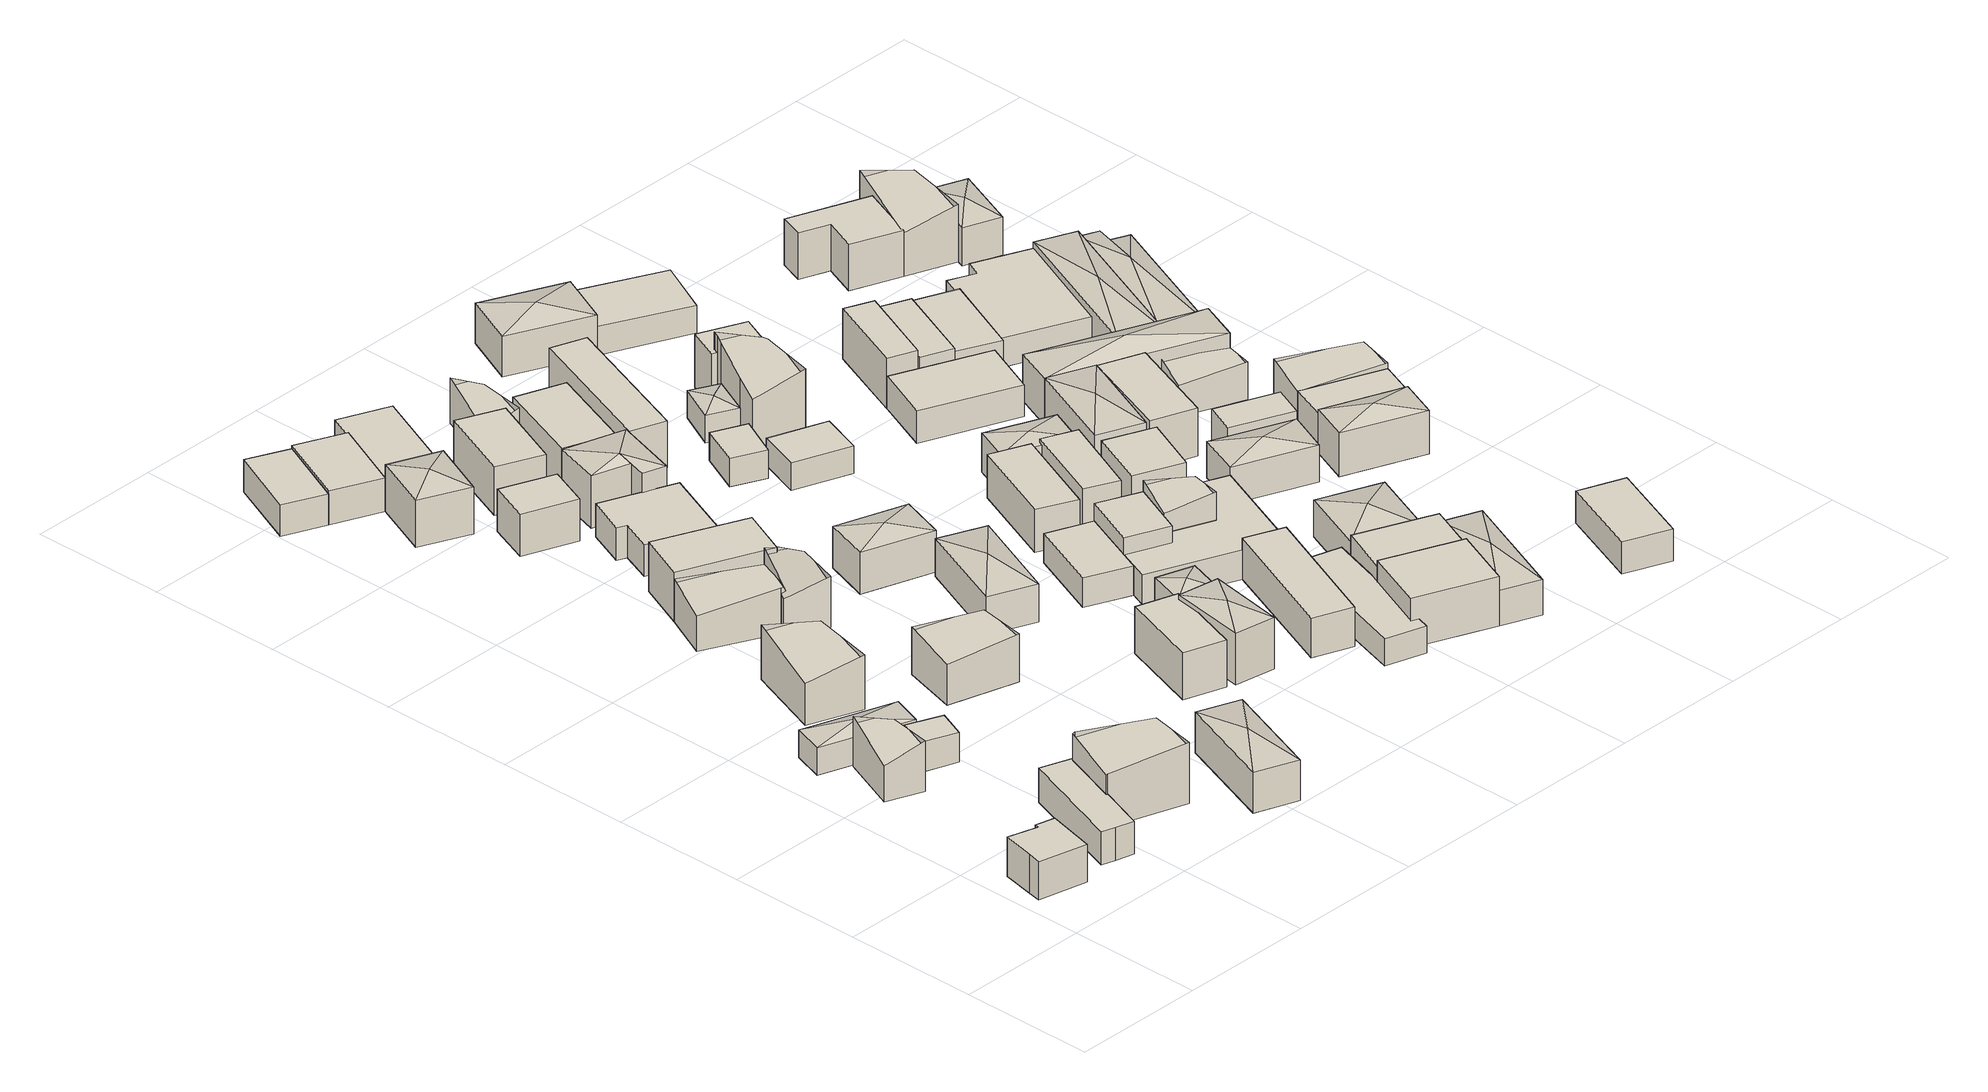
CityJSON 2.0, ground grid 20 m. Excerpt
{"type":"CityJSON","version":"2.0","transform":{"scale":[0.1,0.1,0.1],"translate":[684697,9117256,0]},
"CityObjects":{
"building1":{"type":"Building","attributes":{"Building Type":"Residential","Roof Shape":"shed","Roof Material":"Clay Tile Shingle","Roof Material Code":"3","Roof Direction":"northwest","Building Height":5.64,"Roof Slope":19.6,"Footprint Area":52.1,"Solar PV Capacity Low":6.52,"Solar PV Capacity High":8.57,"Solar Annual Energy Low":9406,"Solar Annual Energy High":12396,"Suitable PV Area":38.94},"geometry":[{"type":"MultiSurface","lod":"2.2","boundaries":[[[0,1,2,3,4,5,6]],[[6,5,7,8]],[[5,4,9,7]],[[4,3,10,9]],[[3,2,11,10]],[[2,1,12,11]],[[1,0,13,12]],[[0,6,8,13]],[[8,7,9,10,11,12,13]]]}]},
"building2":{"type":"Building","attributes":{"Building Type":"Residential","Roof Shape":"gable","Roof Material":"Clay Tile Shingle","Roof Material Code":"3","Roof Direction":"northwest","Building Height":5.35,"Roof Slope":34.1,"Footprint Area":53.32,"Solar PV Capacity Low":6.68,"Solar PV Capacity High":8.77,"Solar Annual Energy Low":9627,"Solar Annual Energy High":12687,"Suitable PV Area":39.86},"geometry":[{"type":"MultiSurface","lod":"2.2","boundaries":[[[14,15,16,17]],[[17,16,18,19]],[[16,15,20,18]],[[15,14,21,20]],[[14,17,19,21]],[[19,18,20,21]]]}]},
"building3":{"type":"Building","attributes":{"Building Type":"Residential","Roof Shape":"shed","Roof Material":"Concrete Aluminum Tile","Roof Material Code":"2","Roof Direction":"northwest","Building Height":4.91,"Roof Slope":17.4,"Footprint Area":78.83,"Solar PV Capacity Low":9.87,"Solar PV Capacity High":12.96,"Solar Annual Energy Low":14232,"Solar Annual Energy High":18757,"Suitable PV Area":58.93},"geometry":[{"type":"MultiSurface","lod":"2.2","boundaries":[[[22,23,24,25,26,27,28,29,30]],[[30,29,31,32]],[[29,28,33,31]],[[28,27,34,33]],[[27,26,35,34]],[[26,25,36,35]],[[25,24,37,36]],[[24,23,38,37]],[[23,22,39,38]],[[22,30,32,39]],[[32,31,33,34,35,36,37,38,39]]]}]},
"building4":{"type":"Building","attributes":{"Building Type":"Residential","Roof Shape":"hip","Roof Material":"Concrete Glazed Tile","Roof Material Code":"1","Roof Direction":"northwest","Building Height":4.12,"Roof Slope":26.5,"Footprint Area":69.15,"Solar PV Capacity Low":8.66,"Solar PV Capacity High":11.37,"Solar Annual Energy Low":12484,"Solar Annual Energy High":16453,"Suitable PV Area":51.69},"geometry":[{"type":"MultiSurface","lod":"2.2","boundaries":[[[40,41,42,43]],[[43,42,44,45]],[[42,41,46,44]],[[41,40,47,46]],[[40,43,45,47]],[[45,44,48]],[[44,46,48]],[[46,47,48]],[[47,45,48]]]}]},
"building5":{"type":"Building","attributes":{"Building Type":"Residential","Roof Shape":"shed","Roof Material":"Concrete Glazed Tile","Roof Material Code":"1","Roof Direction":"northwest","Building Height":4.4,"Roof Slope":16.3,"Footprint Area":25.16,"Solar PV Capacity Low":3.15,"Solar PV Capacity High":4.14,"Solar Annual Energy Low":4542,"Solar Annual Energy High":5985,"Suitable PV Area":18.8},"geometry":[{"type":"MultiSurface","lod":"2.2","boundaries":[[[49,50,51,52]],[[52,51,53,54]],[[51,50,55,53]],[[50,49,56,55]],[[49,52,54,56]],[[54,53,55,56]]]}]},
"building6":{"type":"Building","attributes":{"Building Type":"Residential","Roof Shape":"gable","Roof Material":"Concrete Aluminum Tile","Roof Material Code":"2","Roof Direction":"northwest","Building Height":7.89,"Roof Slope":30.4,"Footprint Area":105.88,"Solar PV Capacity Low":13.26,"Solar PV Capacity High":17.41,"Solar Annual Energy Low":19116,"Solar Annual Energy High":25193,"Suitable PV Area":79.14},"geometry":[{"type":"MultiSurface","lod":"2.2","boundaries":[[[27,26,25,24,57,58]],[[58,57,59,60]],[[57,24,61,59]],[[24,25,62,61]],[[25,26,63,62]],[[26,27,64,63]],[[27,58,60,64]],[[60,59,61,62,63,64]]]}]},
"building7":{"type":"Building","attributes":{"Building Type":"Residential","Roof Shape":"gable","Roof Material":"Concrete Aluminum Tile","Roof Material Code":"2","Roof Direction":"northwest","Building Height":6.33,"Roof Slope":25.2,"Footprint Area":103.1,"Solar PV Capacity Low":12.91,"Solar PV Capacity High":16.95,"Solar Annual Energy Low":18613,"Solar Annual Energy High":24531,"Suitable PV Area":77.06},"geometry":[{"type":"MultiSurface","lod":"2.2","boundaries":[[[65,66,67,68]],[[68,67,69,70]],[[67,66,71,69]],[[66,65,72,71]],[[65,68,70,72]],[[70,69,71,72]]]}]},
"building8":{"type":"Building","attributes":{"Building Type":"Residential","Roof Shape":"hip","Roof Material":"Concrete Aluminum Tile","Roof Material Code":"2","Roof Direction":"northwest","Building Height":6.06,"Roof Slope":29,"Footprint Area":105.8,"Solar PV Capacity Low":13.25,"Solar PV Capacity High":17.4,"Solar Annual Energy Low":19102,"Solar Annual Energy High":25175,"Suitable PV Area":79.09},"geometry":[{"type":"MultiSurface","lod":"2.2","boundaries":[[[73,74,75,76]],[[76,75,77,78]],[[75,74,79,77]],[[74,73,80,79]],[[73,76,78,80]],[[78,77,81]],[[77,79,81]],[[79,80,81]],[[80,78,81]]]}]},
"building9":{"type":"Building","attributes":{"Building Type":"Residential","Roof Shape":"gable","Roof Material":"Concrete Glazed Tile","Roof Material Code":"1","Roof Direction":"northwest","Building Height":5.3,"Roof Slope":25.6,"Footprint Area":96.12,"Solar PV Capacity Low":12.03,"Solar PV Capacity High":15.81,"Solar Annual Energy Low":17353,"Solar Annual Energy High":22870,"Suitable PV Area":71.85},"geometry":[{"type":"MultiSurface","lod":"2.2","boundaries":[[[82,83,84,85,86]],[[86,85,87,88]],[[85,84,89,87]],[[84,83,90,89]],[[83,82,91,90]],[[82,86,88,91]],[[88,87,89,90,91]]]}]},
"building10":{"type":"Building","attributes":{"Building Type":"Residential","Roof Shape":"shed","Roof Material":"Concrete Aluminum Tile","Roof Material Code":"2","Roof Direction":"northwest","Building Height":4.62,"Roof Slope":12.9,"Footprint Area":76.13,"Solar PV Capacity Low":9.53,"Solar PV Capacity High":12.52,"Solar Annual Energy Low":13745,"Solar Annual Energy High":18115,"Suitable PV Area":56.91},"geometry":[{"type":"MultiSurface","lod":"2.2","boundaries":[[[92,93,94,95]],[[95,94,96,97]],[[94,93,98,96]],[[93,92,99,98]],[[92,95,97,99]],[[97,96,98,99]]]}]},
"building11":{"type":"Building","attributes":{"Building Type":"Residential","Roof Shape":"gable","Roof Material":"Concrete Aluminum Tile","Roof Material Code":"2","Roof Direction":"northwest","Building Height":6.08,"Roof Slope":30.2,"Footprint Area":91.72,"Solar PV Capacity Low":11.48,"Solar PV Capacity High":15.08,"Solar Annual Energy Low":16560,"Solar Annual Energy High":21824,"Suitable PV Area":68.56},"geometry":[{"type":"MultiSurface","lod":"2.2","boundaries":[[[100,101,102,103]],[[103,102,104,105]],[[102,101,106,104]],[[101,100,107,106]],[[100,103,105,107]],[[105,104,106,107]]]}]},
"building12":{"type":"Building","attributes":{"Building Type":"Residential","Roof Shape":"hip","Roof Material":"Concrete Glazed Tile","Roof Material Code":"1","Roof Direction":"northwest","Building Height":7.03,"Roof Slope":24.8,"Footprint Area":75.33,"Solar PV Capacity Low":9.43,"Solar PV Capacity High":12.39,"Solar Annual Energy Low":13600,"Solar Annual Energy High":17923,"Suitable PV Area":56.31},"geometry":[{"type":"MultiSurface","lod":"2.2","boundaries":[[[108,109,110,111]],[[111,110,112,113]],[[110,109,114,112]],[[109,108,115,114]],[[108,111,113,115]],[[113,112,116]],[[112,114,116]],[[114,115,116]],[[115,113,116]]]}]},
"building13":{"type":"Building","attributes":{"Building Type":"Residential","Roof Shape":"shed","Roof Material":"Asbestos Sheet","Roof Material Code":"4","Roof Direction":"northwest","Building Height":4.99,"Roof Slope":13,"Footprint Area":89.44,"Solar PV Capacity Low":11.2,"Solar PV Capacity High":14.71,"Solar Annual Energy Low":16147,"Solar Annual Energy High":21280,"Suitable PV Area":66.85},"geometry":[{"type":"MultiSurface","lod":"2.2","boundaries":[[[95,94,108,117]],[[117,108,118,119]],[[108,94,120,118]],[[94,95,121,120]],[[95,117,119,121]],[[119,118,120,121]]]}]},
"building14":{"type":"Building","attributes":{"Building Type":"Residential","Roof Shape":"flat","Roof Material":"Clay Tile Shingle","Roof Material Code":"3","Roof Direction":"northwest","Building Height":7.39,"Roof Slope":12.8,"Footprint Area":112.04,"Solar PV Capacity Low":14.03,"Solar PV Capacity High":18.42,"Solar Annual Energy Low":20227,"Solar Annual Energy High":26658,"Suitable PV Area":83.75},"geometry":[{"type":"MultiSurface","lod":"2.2","boundaries":[[[122,83,82,123,124,125]],[[125,124,126,127]],[[124,123,128,126]],[[123,82,129,128]],[[82,83,130,129]],[[83,122,131,130]],[[122,125,127,131]],[[127,126,128,129,130,131]]]}]},
"building15":{"type":"Building","attributes":{"Building Type":"Residential","Roof Shape":"gable","Roof Material":"Concrete Glazed Tile","Roof Material Code":"1","Roof Direction":"northwest","Building Height":5.68,"Roof Slope":27.1,"Footprint Area":53.01,"Solar PV Capacity Low":6.64,"Solar PV Capacity High":8.72,"Solar Annual Energy Low":9570,"Solar Annual Energy High":12613,"Suitable PV Area":39.62},"geometry":[{"type":"MultiSurface","lod":"2.2","boundaries":[[[124,123,82,86,85,132,133,134]],[[134,133,135,136]],[[133,132,137,135]],[[132,85,138,137]],[[85,86,139,138]],[[86,82,140,139]],[[82,123,128,140]],[[123,124,141,128]],[[124,134,136,141]],[[136,135,137,138,139,140,128,141]]]}]},
"building16":{"type":"Building","attributes":{"Building Type":"Residential","Roof Shape":"flat","Roof Material":"Concrete Glazed Tile","Roof Material Code":"1","Roof Direction":"northwest","Building Height":6.33,"Roof Slope":8.1,"Footprint Area":55.43,"Solar PV Capacity Low":6.94,"Solar PV Capacity High":9.12,"Solar Annual Energy Low":10008,"Solar Annual Energy High":13190,"Suitable PV Area":41.44},"geometry":[{"type":"MultiSurface","lod":"2.2","boundaries":[[[142,143,144,145]],[[145,144,146,147]],[[144,143,148,146]],[[143,142,149,148]],[[142,145,147,149]],[[147,146,148,149]]]}]},
"building17":{"type":"Building","attributes":{"Building Type":"Residential","Roof Shape":"flat","Roof Material":"Concrete Glazed Tile","Roof Material Code":"1","Roof Direction":"northwest","Building Height":4.74,"Roof Slope":14.7,"Footprint Area":125.4,"Solar PV Capacity Low":15.7,"Solar PV Capacity High":20.62,"Solar Annual Energy Low":22640,"Solar Annual Energy High":29838,"Suitable PV Area":93.74},"geometry":[{"type":"MultiSurface","lod":"2.2","boundaries":[[[150,108,111,151]],[[151,111,152,153]],[[111,108,154,152]],[[108,150,155,154]],[[150,151,153,155]],[[153,152,154,155]]]}]},
"building18":{"type":"Building","attributes":{"Building Type":"Residential","Roof Shape":"shed","Roof Material":"Concrete Aluminum Tile","Roof Material Code":"2","Roof Direction":"northwest","Building Height":4.64,"Roof Slope":13,"Footprint Area":123.45,"Solar PV Capacity Low":15.46,"Solar PV Capacity High":20.3,"Solar Annual Energy Low":22288,"Solar Annual Energy High":29374,"Suitable PV Area":92.28},"geometry":[{"type":"MultiSurface","lod":"2.2","boundaries":[[[156,157,158,159,160,161]],[[161,160,162,163]],[[160,159,164,162]],[[159,158,165,164]],[[158,157,166,165]],[[157,156,167,166]],[[156,161,163,167]],[[163,162,164,165,166,167]]]}]},
"building19":{"type":"Building","attributes":{"Building Type":"Residential","Roof Shape":"flat","Roof Material":"Concrete Glazed Tile","Roof Material Code":"1","Roof Direction":"northwest","Building Height":6.98,"Roof Slope":12,"Footprint Area":79,"Solar PV Capacity Low":9.89,"Solar PV Capacity High":12.99,"Solar Annual Energy Low":14262,"Solar Annual Energy High":18797,"Suitable PV Area":59.05},"geometry":[{"type":"MultiSurface","lod":"2.2","boundaries":[[[168,169,170,171]],[[171,170,172,173]],[[170,169,174,172]],[[169,168,175,174]],[[168,171,173,175]],[[173,172,174,175]]]}]},
"building20":{"type":"Building","attributes":{"Building Type":"Residential","Roof Shape":"shed","Roof Material":"Concrete Glazed Tile","Roof Material Code":"1","Roof Direction":"northwest","Building Height":7.12,"Roof Slope":11.8,"Footprint Area":85.96,"Solar PV Capacity Low":10.76,"Solar PV Capacity High":14.14,"Solar Annual Energy Low":15520,"Solar Annual Energy High":20454,"Suitable PV Area":64.26},"geometry":[{"type":"MultiSurface","lod":"2.2","boundaries":[[[176,177,178,179]],[[179,178,180,181]],[[178,177,182,180]],[[177,176,183,182]],[[176,179,181,183]],[[181,180,182,183]]]}]},
"building21":{"type":"Building","attributes":{"Building Type":"Residential","Roof Shape":"hip","Roof Material":"Concrete Aluminum Tile","Roof Material Code":"2","Roof Direction":"northwest","Building Height":7.76,"Roof Slope":22.1,"Footprint Area":78.01,"Solar PV Capacity Low":9.77,"Solar PV Capacity High":12.83,"Solar Annual Energy Low":14085,"Solar Annual Energy High":18563,"Suitable PV Area":58.32},"geometry":[{"type":"MultiSurface","lod":"2.2","boundaries":[[[184,185,186,187,188,189]],[[189,188,190,191]],[[188,187,192,190]],[[187,186,193,192]],[[186,185,194,193]],[[185,184,195,194]],[[184,189,191,195]],[[191,190,196]],[[190,192,196]],[[192,193,196]],[[193,194,196]],[[194,195,196]],[[195,191,196]]]}]},
"building22":{"type":"Building","attributes":{"Building Type":"Residential","Roof Shape":"hip","Roof Material":"Concrete Glazed Tile","Roof Material Code":"1","Roof Direction":"northwest","Building Height":5.74,"Roof Slope":26.8,"Footprint Area":111.76,"Solar PV Capacity Low":13.99,"Solar PV Capacity High":18.38,"Solar Annual Energy Low":20177,"Solar Annual Energy High":26591,"Suitable PV Area":83.54},"geometry":[{"type":"MultiSurface","lod":"2.2","boundaries":[[[197,198,199,200]],[[200,199,201,202]],[[199,198,203,201]],[[198,197,204,203]],[[197,200,202,204]],[[202,201,205]],[[201,203,205]],[[203,204,205]],[[204,202,205]]]}]},
"building23":{"type":"Building","attributes":{"Building Type":"Residential","Roof Shape":"hip","Roof Material":"Concrete Glazed Tile","Roof Material Code":"1","Roof Direction":"northwest","Building Height":6.18,"Roof Slope":28.2,"Footprint Area":78.37,"Solar PV Capacity Low":9.81,"Solar PV Capacity High":12.89,"Solar Annual Energy Low":14150,"Solar Annual Energy High":18648,"Suitable PV Area":58.58},"geometry":[{"type":"MultiSurface","lod":"2.2","boundaries":[[[206,207,208,209]],[[209,208,210,211]],[[208,207,212,210]],[[207,206,213,212]],[[206,209,211,213]],[[211,210,214]],[[210,212,214]],[[212,213,214]],[[213,211,214]]]}]},
"building24":{"type":"Building","attributes":{"Building Type":"Residential","Roof Shape":"hip","Roof Material":"Concrete Glazed Tile","Roof Material Code":"1","Roof Direction":"northwest","Building Height":7.72,"Roof Slope":26.5,"Footprint Area":71.79,"Solar PV Capacity Low":8.99,"Solar PV Capacity High":11.81,"Solar Annual Energy Low":12961,"Solar Annual Energy High":17081,"Suitable PV Area":53.66},"geometry":[{"type":"MultiSurface","lod":"2.2","boundaries":[[[215,216,217,218]],[[218,217,219,220]],[[217,216,221,219]],[[216,215,222,221]],[[215,218,220,222]],[[220,219,223]],[[219,221,223]],[[221,222,223]],[[222,220,223]]]}]},
"building25":{"type":"Building","attributes":{"Building Type":"Residential","Roof Shape":"flat","Roof Material":"Concrete Aluminum Tile","Roof Material Code":"2","Roof Direction":"northwest","Building Height":7.19,"Roof Slope":12.6,"Footprint Area":104.47,"Solar PV Capacity Low":13.08,"Solar PV Capacity High":17.18,"Solar Annual Energy Low":18861,"Solar Annual Energy High":24858,"Suitable PV Area":78.09},"geometry":[{"type":"MultiSurface","lod":"2.2","boundaries":[[[224,225,226,227]],[[227,226,228,229]],[[226,225,230,228]],[[225,224,231,230]],[[224,227,229,231]],[[229,228,230,231]]]}]},
"building26":{"type":"Building","attributes":{"Building Type":"Residential","Roof Shape":"hip","Roof Material":"Concrete Glazed Tile","Roof Material Code":"1","Roof Direction":"northwest","Building Height":6.07,"Roof Slope":29.9,"Footprint Area":34.48,"Solar PV Capacity Low":4.32,"Solar PV Capacity High":5.67,"Solar Annual Energy Low":6225,"Solar Annual Energy High":8204,"Suitable PV Area":25.77},"geometry":[{"type":"MultiSurface","lod":"2.2","boundaries":[[[232,168,233,234]],[[234,233,235,236]],[[233,168,237,235]],[[168,232,238,237]],[[232,234,236,238]],[[236,235,239]],[[235,237,239]],[[237,238,239]],[[238,236,239]]]}]},
"building27":{"type":"Building","attributes":{"Building Type":"Residential","Roof Shape":"gable","Roof Material":"Concrete Glazed Tile","Roof Material Code":"1","Roof Direction":"northwest","Building Height":4.53,"Roof Slope":34.6,"Footprint Area":48.16,"Solar PV Capacity Low":6.03,"Solar PV Capacity High":7.92,"Solar Annual Energy Low":8694,"Solar Annual Energy High":11458,"Suitable PV Area":36},"geometry":[{"type":"MultiSurface","lod":"2.2","boundaries":[[[240,241,242,243]],[[243,242,244,245]],[[242,241,246,244]],[[241,240,247,246]],[[240,243,245,247]],[[245,244,246,247]]]}]},
"building28":{"type":"Building","attributes":{"Building Type":"Residential","Roof Shape":"flat","Roof Material":"Concrete Glazed Tile","Roof Material Code":"1","Roof Direction":"northwest","Building Height":4.45,"Roof Slope":5.1,"Footprint Area":82.65,"Solar PV Capacity Low":10.35,"Solar PV Capacity High":13.59,"Solar Annual Energy Low":14922,"Solar Annual Energy High":19666,"Suitable PV Area":61.78},"geometry":[{"type":"MultiSurface","lod":"2.2","boundaries":[[[248,249,250,251]],[[251,250,252,253]],[[250,249,254,252]],[[249,248,255,254]],[[248,251,253,255]],[[253,252,254,255]]]}]},
"building29":{"type":"Building","attributes":{"Building Type":"Residential","Roof Shape":"flat","Roof Material":"Concrete Glazed Tile","Roof Material Code":"1","Roof Direction":"northwest","Building Height":4.24,"Roof Slope":7.1,"Footprint Area":35.99,"Solar PV Capacity Low":4.51,"Solar PV Capacity High":5.92,"Solar Annual Energy Low":6497,"Solar Annual Energy High":8563,"Suitable PV Area":26.9},"geometry":[{"type":"MultiSurface","lod":"2.2","boundaries":[[[256,257,258,259]],[[259,258,260,261]],[[258,257,262,260]],[[257,256,263,262]],[[256,259,261,263]],[[261,260,262,263]]]}]},
"building30":{"type":"Building","attributes":{"Building Type":"Residential","Roof Shape":"shed","Roof Material":"Concrete Glazed Tile","Roof Material Code":"1","Roof Direction":"northwest","Building Height":5.9,"Roof Slope":13.1,"Footprint Area":123.93,"Solar PV Capacity Low":15.52,"Solar PV Capacity High":20.38,"Solar Annual Energy Low":22375,"Solar Annual Energy High":29489,"Suitable PV Area":92.64},"geometry":[{"type":"MultiSurface","lod":"2.2","boundaries":[[[264,265,266,267]],[[267,266,268,269]],[[266,265,270,268]],[[265,264,271,270]],[[264,267,269,271]],[[269,268,270,271]]]}]},
"building31":{"type":"Building","attributes":{"Building Type":"Residential","Roof Shape":"flat","Roof Material":"Concrete Glazed Tile","Roof Material Code":"1","Roof Direction":"northwest","Building Height":6.99,"Roof Slope":9.8,"Footprint Area":121.79,"Solar PV Capacity Low":15.25,"Solar PV Capacity High":20.03,"Solar Annual Energy Low":21988,"Solar Annual Energy High":28978,"Suitable PV Area":91.03},"geometry":[{"type":"MultiSurface","lod":"2.2","boundaries":[[[272,273,274,275]],[[275,274,276,277]],[[274,273,278,276]],[[273,272,279,278]],[[272,275,277,279]],[[277,276,278,279]]]}]},
"building32":{"type":"Building","attributes":{"Building Type":"Residential","Roof Shape":"shed","Roof Material":"Clay Tile Shingle","Roof Material Code":"3","Roof Direction":"northwest","Building Height":6.81,"Roof Slope":11,"Footprint Area":59.36,"Solar PV Capacity Low":7.43,"Solar PV Capacity High":9.76,"Solar Annual Energy Low":10717,"Solar Annual Energy High":14124,"Suitable PV Area":44.37},"geometry":[{"type":"MultiSurface","lod":"2.2","boundaries":[[[251,280,281,282]],[[282,281,283,284]],[[281,280,285,283]],[[280,251,286,285]],[[251,282,284,286]],[[284,283,285,286]]]}]},
"building33":{"type":"Building","attributes":{"Building Type":"Residential","Roof Shape":"shed","Roof Material":"Concrete Aluminum Tile","Roof Material Code":"2","Roof Direction":"northwest","Building Height":4,"Roof Slope":13.5,"Footprint Area":129.55,"Solar PV Capacity Low":16.22,"Solar PV Capacity High":21.3,"Solar Annual Energy Low":23389,"Solar Annual Energy High":30824,"Suitable PV Area":96.84},"geometry":[{"type":"MultiSurface","lod":"2.2","boundaries":[[[287,288,289,290]],[[290,289,291,292]],[[289,288,293,291]],[[288,287,294,293]],[[287,290,292,294]],[[292,291,293,294]]]}]},
"building34":{"type":"Building","attributes":{"Building Type":"Residential","Roof Shape":"flat","Roof Material":"Concrete Aluminum Tile","Roof Material Code":"2","Roof Direction":"northwest","Building Height":4.06,"Roof Slope":14.8,"Footprint Area":59.19,"Solar PV Capacity Low":7.41,"Solar PV Capacity High":9.73,"Solar Annual Energy Low":10687,"Solar Annual Energy High":14084,"Suitable PV Area":44.25},"geometry":[{"type":"MultiSurface","lod":"2.2","boundaries":[[[295,296,297,298]],[[298,297,299,300]],[[297,296,301,299]],[[296,295,302,301]],[[295,298,300,302]],[[300,299,301,302]]]}]},
"building35":{"type":"Building","attributes":{"Building Type":"Residential","Roof Shape":"shed","Roof Material":"Concrete Aluminum Tile","Roof Material Code":"2","Roof Direction":"northwest","Building Height":6.34,"Roof Slope":10.8,"Footprint Area":88.48,"Solar PV Capacity Low":11.08,"Solar PV Capacity High":14.55,"Solar Annual Energy Low":15975,"Solar Annual Energy High":21054,"Suitable PV Area":66.14},"geometry":[{"type":"MultiSurface","lod":"2.2","boundaries":[[[303,304,305,306]],[[306,305,307,308]],[[305,304,309,307]],[[304,303,310,309]],[[303,306,308,310]],[[308,307,309,310]]]}]},
"building36":{"type":"Building","attributes":{"Building Type":"Residential","Roof Shape":"flat","Roof Material":"Concrete Glazed Tile","Roof Material Code":"1","Roof Direction":"northwest","Building Height":4.4,"Roof Slope":11.9,"Footprint Area":195.23,"Solar PV Capacity Low":24.44,"Solar PV Capacity High":32.1,"Solar Annual Energy Low":35247,"Solar Annual Energy High":46452,"Suitable PV Area":145.93},"geometry":[{"type":"MultiSurface","lod":"2.2","boundaries":[[[311,312,281,280,313,267,314,315]],[[315,314,316,317]],[[314,267,318,316]],[[267,313,319,318]],[[313,280,320,319]],[[280,281,321,320]],[[281,312,322,321]],[[312,311,323,322]],[[311,315,317,323]],[[317,316,318,319,320,321,322,323]]]}]},
"building37":{"type":"Building","attributes":{"Building Type":"Residential","Roof Shape":"flat","Roof Material":"Concrete Aluminum Tile","Roof Material Code":"2","Roof Direction":"northwest","Building Height":7.43,"Roof Slope":9.9,"Footprint Area":121.8,"Solar PV Capacity Low":15.25,"Solar PV Capacity High":20.03,"Solar Annual Energy Low":21990,"Solar Annual Energy High":28981,"Suitable PV Area":91.05},"geometry":[{"type":"MultiSurface","lod":"2.2","boundaries":[[[324,325,326,327]],[[327,326,328,329]],[[326,325,330,328]],[[325,324,331,330]],[[324,327,329,331]],[[329,328,330,331]]]}]},
"building38":{"type":"Building","attributes":{"Building Type":"Residential","Roof Shape":"hip","Roof Material":"Concrete Glazed Tile","Roof Material Code":"1","Roof Direction":"northwest","Building Height":4.07,"Roof Slope":26.5,"Footprint Area":29.48,"Solar PV Capacity Low":3.69,"Solar PV Capacity High":4.85,"Solar Annual Energy Low":5323,"Solar Annual Energy High":7015,"Suitable PV Area":22.04},"geometry":[{"type":"MultiSurface","lod":"2.2","boundaries":[[[332,333,334,335]],[[335,334,336,337]],[[334,333,338,336]],[[333,332,339,338]],[[332,335,337,339]],[[337,336,340]],[[336,338,340]],[[338,339,340]],[[339,337,340]]]}]},
"building39":{"type":"Building","attributes":{"Building Type":"Residential","Roof Shape":"gable","Roof Material":"Concrete Glazed Tile","Roof Material Code":"1","Roof Direction":"northwest","Building Height":7.28,"Roof Slope":33.2,"Footprint Area":46.33,"Solar PV Capacity Low":5.8,"Solar PV Capacity High":7.62,"Solar Annual Energy Low":8365,"Solar Annual Energy High":11024,"Suitable PV Area":34.63},"geometry":[{"type":"MultiSurface","lod":"2.2","boundaries":[[[282,312,311,341]],[[341,311,342,343]],[[311,312,344,342]],[[312,282,345,344]],[[282,341,343,345]],[[343,342,344,345]]]}]},
"building40":{"type":"Building","attributes":{"Building Type":"Residential","Roof Shape":"gable","Roof Material":"Clay Tile Shingle","Roof Material Code":"3","Roof Direction":"northwest","Building Height":7.66,"Roof Slope":31.5,"Footprint Area":91.07,"Solar PV Capacity Low":11.4,"Solar PV Capacity High":14.98,"Solar Annual Energy Low":16441,"Solar Annual Energy High":21668,"Suitable PV Area":68.07},"geometry":[{"type":"MultiSurface","lod":"2.2","boundaries":[[[346,333,332,347,348,349,350,351]],[[351,350,352,353]],[[350,349,354,352]],[[349,348,355,354]],[[348,347,356,355]],[[347,332,357,356]],[[332,333,358,357]],[[333,346,359,358]],[[346,351,353,359]],[[353,352,354,355,356,357,358,359]]]}]},
"building41":{"type":"Building","attributes":{"Building Type":"Residential","Roof Shape":"shed","Roof Material":"Clay Tile Shingle","Roof Material Code":"3","Roof Direction":"northwest","Building Height":6.25,"Roof Slope":10.4,"Footprint Area":69.63,"Solar PV Capacity Low":8.72,"Solar PV Capacity High":11.45,"Solar Annual Energy Low":12570,"Solar Annual Energy High":16567,"Suitable PV Area":52.05},"geometry":[{"type":"MultiSurface","lod":"2.2","boundaries":[[[360,361,362,363]],[[363,362,364,365]],[[362,361,366,364]],[[361,360,367,366]],[[360,363,365,367]],[[365,364,366,367]]]}]},
"building42":{"type":"Building","attributes":{"Building Type":"Residential","Roof Shape":"flat","Roof Material":"Concrete Glazed Tile","Roof Material Code":"1","Roof Direction":"northwest","Building Height":6.54,"Roof Slope":13.6,"Footprint Area":99.42,"Solar PV Capacity Low":12.45,"Solar PV Capacity High":16.35,"Solar Annual Energy Low":17949,"Solar Annual Energy High":23656,"Suitable PV Area":74.32},"geometry":[{"type":"MultiSurface","lod":"2.2","boundaries":[[[368,324,327,369]],[[369,327,370,371]],[[327,324,372,370]],[[324,368,373,372]],[[368,369,371,373]],[[371,370,372,373]]]}]},
"building43":{"type":"Building","attributes":{"Building Type":"Residential","Roof Shape":"hip","Roof Material":"Concrete Glazed Tile","Roof Material Code":"1","Roof Direction":"northwest","Building Height":5.97,"Roof Slope":22.4,"Footprint Area":113.22,"Solar PV Capacity Low":14.18,"Solar PV Capacity High":18.62,"Solar Annual Energy Low":20440,"Solar Annual Energy High":26939,"Suitable PV Area":84.63},"geometry":[{"type":"MultiSurface","lod":"2.2","boundaries":[[[374,375,376,377]],[[377,376,378,379]],[[376,375,380,378]],[[375,374,381,380]],[[374,377,379,381]],[[379,378,382]],[[378,380,382]],[[380,381,382]],[[381,379,382]]]}]},
"building44":{"type":"Building","attributes":{"Building Type":"Residential","Roof Shape":"hip","Roof Material":"Concrete Aluminum Tile","Roof Material Code":"2","Roof Direction":"northwest","Building Height":5.77,"Roof Slope":20,"Footprint Area":60.6,"Solar PV Capacity Low":7.59,"Solar PV Capacity High":9.97,"Solar Annual Energy Low":10941,"Solar Annual Energy High":14419,"Suitable PV Area":45.3},"geometry":[{"type":"MultiSurface","lod":"2.2","boundaries":[[[383,384,385,386]],[[386,385,387,388]],[[385,384,389,387]],[[384,383,390,389]],[[383,386,388,390]],[[388,387,391]],[[387,389,391]],[[389,390,391]],[[390,388,391]]]}]},
"building45":{"type":"Building","attributes":{"Building Type":"Residential","Roof Shape":"shed","Roof Material":"Concrete Glazed Tile","Roof Material Code":"1","Roof Direction":"northwest","Building Height":7.8,"Roof Slope":15.3,"Footprint Area":32.72,"Solar PV Capacity Low":4.1,"Solar PV Capacity High":5.38,"Solar Annual Energy Low":5908,"Solar Annual Energy High":7786,"Suitable PV Area":24.46},"geometry":[{"type":"MultiSurface","lod":"2.2","boundaries":[[[392,393,346,351,350,394]],[[394,350,395,396]],[[350,351,397,395]],[[351,346,398,397]],[[346,393,399,398]],[[393,392,400,399]],[[392,394,396,400]],[[396,395,397,398,399,400]]]}]},
"building46":{"type":"Building","attributes":{"Building Type":"Residential","Roof Shape":"flat","Roof Material":"Concrete Glazed Tile","Roof Material Code":"1","Roof Direction":"northwest","Building Height":6.46,"Roof Slope":9.1,"Footprint Area":70.3,"Solar PV Capacity Low":8.8,"Solar PV Capacity High":11.56,"Solar Annual Energy Low":12693,"Solar Annual Energy High":16728,"Suitable PV Area":52.55},"geometry":[{"type":"MultiSurface","lod":"2.2","boundaries":[[[401,402,403,404]],[[404,403,405,406]],[[403,402,407,405]],[[402,401,408,407]],[[401,404,406,408]],[[406,405,407,408]]]}]},
"building47":{"type":"Building","attributes":{"Building Type":"Residential","Roof Shape":"hip","Roof Material":"Concrete Aluminum Tile","Roof Material Code":"2","Roof Direction":"northwest","Building Height":5.27,"Roof Slope":28,"Footprint Area":108.97,"Solar PV Capacity Low":13.64,"Solar PV Capacity High":17.92,"Solar Annual Energy Low":19674,"Solar Annual Energy High":25929,"Suitable PV Area":81.46},"geometry":[{"type":"MultiSurface","lod":"2.2","boundaries":[[[369,326,409,410]],[[410,409,411,412]],[[409,326,413,411]],[[326,369,414,413]],[[369,410,412,414]],[[412,411,415]],[[411,413,415]],[[413,414,415]],[[414,412,415]]]}]},
"building48":{"type":"Building","attributes":{"Building Type":"Residential","Roof Shape":"hip","Roof Material":"Concrete Aluminum Tile","Roof Material Code":"2","Roof Direction":"northwest","Building Height":5.51,"Roof Slope":27.1,"Footprint Area":109.48,"Solar PV Capacity Low":13.71,"Solar PV Capacity High":18,"Solar Annual Energy Low":19767,"Solar Annual Energy High":26051,"Suitable PV Area":81.84},"geometry":[{"type":"MultiSurface","lod":"2.2","boundaries":[[[416,368,417,418]],[[418,417,419,420]],[[417,368,421,419]],[[368,416,422,421]],[[416,418,420,422]],[[420,419,423]],[[419,421,423]],[[421,422,423]],[[422,420,423]]]}]},
"building49":{"type":"Building","attributes":{"Building Type":"Residential","Roof Shape":"shed","Roof Material":"Concrete Glazed Tile","Roof Material Code":"1","Roof Direction":"northwest","Building Height":4.66,"Roof Slope":10.1,"Footprint Area":135.08,"Solar PV Capacity Low":16.91,"Solar PV Capacity High":22.21,"Solar Annual Energy Low":24387,"Solar Annual Energy High":32140,"Suitable PV Area":100.97},"geometry":[{"type":"MultiSurface","lod":"2.2","boundaries":[[[424,425,426,427]],[[427,426,428,429]],[[426,425,430,428]],[[425,424,431,430]],[[424,427,429,431]],[[429,428,430,431]]]}]},
"building50":{"type":"Building","attributes":{"Building Type":"Residential","Roof Shape":"shed","Roof Material":"Concrete Aluminum Tile","Roof Material Code":"2","Roof Direction":"northwest","Building Height":4.11,"Roof Slope":18.9,"Footprint Area":118.63,"Solar PV Capacity Low":14.85,"Solar PV Capacity High":19.51,"Solar Annual Energy Low":21417,"Solar Annual Energy High":28226,"Suitable PV Area":88.67},"geometry":[{"type":"MultiSurface","lod":"2.2","boundaries":[[[377,376,432,433]],[[433,432,434,435]],[[432,376,436,434]],[[376,377,437,436]],[[377,433,435,437]],[[435,434,436,437]]]}]},
"building51":{"type":"Building","attributes":{"Building Type":"Residential","Roof Shape":"hip","Roof Material":"Clay Tile Shingle","Roof Material Code":"3","Roof Direction":"northwest","Building Height":7.07,"Roof Slope":23.2,"Footprint Area":109.1,"Solar PV Capacity Low":13.66,"Solar PV Capacity High":17.94,"Solar Annual Energy Low":19697,"Solar Annual Energy High":25958,"Suitable PV Area":81.55},"geometry":[{"type":"MultiSurface","lod":"2.2","boundaries":[[[438,439,440,441]],[[441,440,442,443]],[[440,439,444,442]],[[439,438,445,444]],[[438,441,443,445]],[[443,442,446]],[[442,444,446]],[[444,445,446]],[[445,443,446]]]}]},
"building52":{"type":"Building","attributes":{"Building Type":"Residential","Roof Shape":"flat","Roof Material":"Concrete Glazed Tile","Roof Material Code":"1","Roof Direction":"northwest","Building Height":7.45,"Roof Slope":11.5,"Footprint Area":56.94,"Solar PV Capacity Low":7.13,"Solar PV Capacity High":9.36,"Solar Annual Energy Low":10280,"Solar Annual Energy High":13549,"Suitable PV Area":42.56},"geometry":[{"type":"MultiSurface","lod":"2.2","boundaries":[[[447,448,449,450]],[[450,449,451,452]],[[449,448,453,451]],[[448,447,454,453]],[[447,450,452,454]],[[452,451,453,454]]]}]},
"building53":{"type":"Building","attributes":{"Building Type":"Residential","Roof Shape":"hip","Roof Material":"Concrete Glazed Tile","Roof Material Code":"1","Roof Direction":"northwest","Building Height":5.52,"Roof Slope":24.7,"Footprint Area":85.95,"Solar PV Capacity Low":10.76,"Solar PV Capacity High":14.13,"Solar Annual Energy Low":15517,"Solar Annual Energy High":20450,"Suitable PV Area":64.24},"geometry":[{"type":"MultiSurface","lod":"2.2","boundaries":[[[455,314,456,457]],[[457,456,458,459]],[[456,314,460,458]],[[314,455,461,460]],[[455,457,459,461]],[[459,458,462]],[[458,460,462]],[[460,461,462]],[[461,459,462]]]}]},
"building54":{"type":"Building","attributes":{"Building Type":"Residential","Roof Shape":"flat","Roof Material":"Concrete Glazed Tile","Roof Material Code":"1","Roof Direction":"northwest","Building Height":7.16,"Roof Slope":12.5,"Footprint Area":100.56,"Solar PV Capacity Low":12.59,"Solar PV Capacity High":16.54,"Solar Annual Energy Low":18156,"Solar Annual Energy High":23929,"Suitable PV Area":75.17},"geometry":[{"type":"MultiSurface","lod":"2.2","boundaries":[[[463,464,465,466]],[[466,465,467,468]],[[465,464,469,467]],[[464,463,470,469]],[[463,466,468,470]],[[468,467,469,470]]]}]},
"building55":{"type":"Building","attributes":{"Building Type":"Residential","Roof Shape":"flat","Roof Material":"Concrete Glazed Tile","Roof Material Code":"1","Roof Direction":"northwest","Building Height":6.36,"Roof Slope":11.3,"Footprint Area":64.5,"Solar PV Capacity Low":8.08,"Solar PV Capacity High":10.61,"Solar Annual Energy Low":11644,"Solar Annual Energy High":15346,"Suitable PV Area":48.21},"geometry":[{"type":"MultiSurface","lod":"2.2","boundaries":[[[471,472,473,474]],[[474,473,475,476]],[[473,472,477,475]],[[472,471,478,477]],[[471,474,476,478]],[[476,475,477,478]]]}]},
"building56":{"type":"Building","attributes":{"Building Type":"Residential","Roof Shape":"flat","Roof Material":"Concrete Glazed Tile","Roof Material Code":"1","Roof Direction":"northwest","Building Height":6.68,"Roof Slope":8.7,"Footprint Area":47.15,"Solar PV Capacity Low":5.9,"Solar PV Capacity High":7.75,"Solar Annual Energy Low":8513,"Solar Annual Energy High":11220,"Suitable PV Area":35.25},"geometry":[{"type":"MultiSurface","lod":"2.2","boundaries":[[[479,480,457,481]],[[481,457,482,483]],[[457,480,484,482]],[[480,479,485,484]],[[479,481,483,485]],[[483,482,484,485]]]}]},
"building57":{"type":"Building","attributes":{"Building Type":"Residential","Roof Shape":"flat","Roof Material":"Concrete Glazed Tile","Roof Material Code":"1","Roof Direction":"northwest","Building Height":4.8,"Roof Slope":5.4,"Footprint Area":95.65,"Solar PV Capacity Low":11.98,"Solar PV Capacity High":15.73,"Solar Annual Energy Low":17269,"Solar Annual Energy High":22759,"Suitable PV Area":71.5},"geometry":[{"type":"MultiSurface","lod":"2.2","boundaries":[[[486,487,488,489]],[[489,488,490,491]],[[488,487,492,490]],[[487,486,493,492]],[[486,489,491,493]],[[491,490,492,493]]]}]},
"building58":{"type":"Building","attributes":{"Building Type":"Residential","Roof Shape":"shed","Roof Material":"Clay Tile Shingle","Roof Material Code":"3","Roof Direction":"northwest","Building Height":5.8,"Roof Slope":17.1,"Footprint Area":86.88,"Solar PV Capacity Low":10.88,"Solar PV Capacity High":14.29,"Solar Annual Energy Low":15685,"Solar Annual Energy High":20672,"Suitable PV Area":64.94},"geometry":[{"type":"MultiSurface","lod":"2.2","boundaries":[[[474,473,494,495]],[[495,494,496,497]],[[494,473,498,496]],[[473,474,499,498]],[[474,495,497,499]],[[497,496,498,499]]]}]},
"building59":{"type":"Building","attributes":{"Building Type":"Residential","Roof Shape":"hip","Roof Material":"Concrete Glazed Tile","Roof Material Code":"1","Roof Direction":"northwest","Building Height":6.94,"Roof Slope":21.3,"Footprint Area":167.94,"Solar PV Capacity Low":21.03,"Solar PV Capacity High":27.62,"Solar Annual Energy Low":30321,"Solar Annual Energy High":39961,"Suitable PV Area":125.54},"geometry":[{"type":"MultiSurface","lod":"2.2","boundaries":[[[500,438,501,502]],[[502,501,503,504]],[[501,438,505,503]],[[438,500,506,505]],[[500,502,504,506]],[[504,503,507]],[[503,505,507]],[[505,506,507]],[[506,504,507]]]}]},
"building60":{"type":"Building","attributes":{"Building Type":"Residential","Roof Shape":"hip","Roof Material":"Concrete Glazed Tile","Roof Material Code":"1","Roof Direction":"northwest","Building Height":6.55,"Roof Slope":29.4,"Footprint Area":78.33,"Solar PV Capacity Low":9.81,"Solar PV Capacity High":12.88,"Solar Annual Energy Low":14141,"Solar Annual Energy High":18637,"Suitable PV Area":58.55},"geometry":[{"type":"MultiSurface","lod":"2.2","boundaries":[[[508,509,510,511]],[[511,510,512,513]],[[510,509,514,512]],[[509,508,515,514]],[[508,511,513,515]],[[513,512,516]],[[512,514,516]],[[514,515,516]],[[515,513,516]]]}]},
"building61":{"type":"Building","attributes":{"Building Type":"Residential","Roof Shape":"gable","Roof Material":"Concrete Glazed Tile","Roof Material Code":"1","Roof Direction":"northwest","Building Height":4.67,"Roof Slope":33.1,"Footprint Area":50.54,"Solar PV Capacity Low":6.33,"Solar PV Capacity High":8.31,"Solar Annual Energy Low":9125,"Solar Annual Energy High":12026,"Suitable PV Area":37.78},"geometry":[{"type":"MultiSurface","lod":"2.2","boundaries":[[[517,518,519,501]],[[501,519,520,521]],[[519,518,522,520]],[[518,517,523,522]],[[517,501,521,523]],[[521,520,522,523]]]}]},
"building62":{"type":"Building","attributes":{"Building Type":"Residential","Roof Shape":"flat","Roof Material":"Concrete Glazed Tile","Roof Material Code":"1","Roof Direction":"northwest","Building Height":5.9,"Roof Slope":8,"Footprint Area":73.72,"Solar PV Capacity Low":9.23,"Solar PV Capacity High":12.12,"Solar Annual Energy Low":13310,"Solar Annual Energy High":17541,"Suitable PV Area":55.11},"geometry":[{"type":"MultiSurface","lod":"2.2","boundaries":[[[524,508,511,525]],[[525,511,526,527]],[[511,508,528,526]],[[508,524,529,528]],[[524,525,527,529]],[[527,526,528,529]]]}]},
"building63":{"type":"Building","attributes":{"Building Type":"Residential","Roof Shape":"shed","Roof Material":"Clay Tile Shingle","Roof Material Code":"3","Roof Direction":"northwest","Building Height":4.29,"Roof Slope":12.1,"Footprint Area":222.15,"Solar PV Capacity Low":27.81,"Solar PV Capacity High":36.53,"Solar Annual Energy Low":40108,"Solar Annual Energy High":52859,"Suitable PV Area":166.06},"geometry":[{"type":"MultiSurface","lod":"2.2","boundaries":[[[530,531,532,533,534,535]],[[535,534,536,537]],[[534,533,538,536]],[[533,532,539,538]],[[532,531,540,539]],[[531,530,541,540]],[[530,535,537,541]],[[537,536,538,539,540,541]]]}]},
"building64":{"type":"Building","attributes":{"Building Type":"Residential","Roof Shape":"gable","Roof Material":"Concrete Glazed Tile","Roof Material Code":"1","Roof Direction":"northwest","Building Height":5.84,"Roof Slope":25.2,"Footprint Area":88.3,"Solar PV Capacity Low":11.06,"Solar PV Capacity High":14.52,"Solar Annual Energy Low":15942,"Solar Annual Energy High":21010,"Suitable PV Area":66},"geometry":[{"type":"MultiSurface","lod":"2.2","boundaries":[[[542,524,525,543]],[[543,525,544,545]],[[525,524,546,544]],[[524,542,547,546]],[[542,543,545,547]],[[545,544,546,547]]]}]},
"building65":{"type":"Building","attributes":{"Building Type":"Residential","Roof Shape":"flat","Roof Material":"Concrete Aluminum Tile","Roof Material Code":"2","Roof Direction":"northwest","Building Height":6.91,"Roof Slope":10.6,"Footprint Area":87.94,"Solar PV Capacity Low":11.01,"Solar PV Capacity High":14.46,"Solar Annual Energy Low":15877,"Solar Annual Energy High":20924,"Suitable PV Area":65.73},"geometry":[{"type":"MultiSurface","lod":"2.2","boundaries":[[[548,549,550,551,552,553]],[[553,552,554,555]],[[552,551,556,554]],[[551,550,557,556]],[[550,549,558,557]],[[549,548,559,558]],[[548,553,555,559]],[[555,554,556,557,558,559]]]}]},
"building66":{"type":"Building","attributes":{"Building Type":"Residential","Roof Shape":"hip","Roof Material":"Clay Tile Shingle","Roof Material Code":"3","Roof Direction":"northwest","Building Height":5.48,"Roof Slope":21.8,"Footprint Area":161.73,"Solar PV Capacity Low":20.25,"Solar PV Capacity High":26.6,"Solar Annual Energy Low":29200,"Solar Annual Energy High":38483,"Suitable PV Area":120.9},"geometry":[{"type":"MultiSurface","lod":"2.2","boundaries":[[[560,561,562,563]],[[563,562,564,565]],[[562,561,566,564]],[[561,560,567,566]],[[560,563,565,567]],[[565,564,568]],[[564,566,568]],[[566,567,568]],[[567,565,568]]]}]},
"building67":{"type":"Building","attributes":{"Building Type":"Residential","Roof Shape":"hip","Roof Material":"Clay Tile Shingle","Roof Material Code":"3","Roof Direction":"northwest","Building Height":4.65,"Roof Slope":28.6,"Footprint Area":153.8,"Solar PV Capacity Low":19.26,"Solar PV Capacity High":25.29,"Solar Annual Energy Low":27768,"Solar Annual Energy High":36596,"Suitable PV Area":114.97},"geometry":[{"type":"MultiSurface","lod":"2.2","boundaries":[[[569,570,571,572,573,574]],[[574,573,575,576]],[[573,572,577,575]],[[572,571,578,577]],[[571,570,579,578]],[[570,569,580,579]],[[569,574,576,580]],[[576,575,581]],[[575,577,581]],[[577,578,581]],[[578,579,581]],[[579,580,581]],[[580,576,581]]]}]},
"building68":{"type":"Building","attributes":{"Building Type":"Residential","Roof Shape":"gable","Roof Material":"Clay Tile Shingle","Roof Material Code":"3","Roof Direction":"northwest","Building Height":6.5,"Roof Slope":26.7,"Footprint Area":98.05,"Solar PV Capacity Low":12.28,"Solar PV Capacity High":16.12,"Solar Annual Energy Low":17702,"Solar Annual Energy High":23330,"Suitable PV Area":73.29},"geometry":[{"type":"MultiSurface","lod":"2.2","boundaries":[[[582,583,552,584]],[[584,552,585,586]],[[552,583,587,585]],[[583,582,588,587]],[[582,584,586,588]],[[586,585,587,588]]]}]},
"building69":{"type":"Building","attributes":{"Building Type":"Residential","Roof Shape":"hip","Roof Material":"Concrete Glazed Tile","Roof Material Code":"1","Roof Direction":"northwest","Building Height":5.73,"Roof Slope":25.2,"Footprint Area":58.44,"Solar PV Capacity Low":7.32,"Solar PV Capacity High":9.61,"Solar Annual Energy Low":10551,"Solar Annual Energy High":13905,"Suitable PV Area":43.68},"geometry":[{"type":"MultiSurface","lod":"2.2","boundaries":[[[589,590,591,592]],[[592,591,593,594]],[[591,590,595,593]],[[590,589,596,595]],[[589,592,594,596]],[[594,593,597]],[[593,595,597]],[[595,596,597]],[[596,594,597]]]}]}
},
"vertices":[
[84,149,0],[83,143,0],[39,155,0],[29,107,0],[25,88,0],[98,72,0],[113,142,0],[98,72,56],[113,142,59],[25,88,57],[29,107,58],[39,155,59],[83,143,59],[84,149,59],
[97,475,0],[62,389,0],[116,368,0],[151,454,0],[116,368,75],[151,454,54],[62,389,54],[97,475,75],
[160,81,0],[187,74,0],[210,141,0],[208,142,0],[236,226,0],[239,225,0],[241,229,0],[194,245,0],[140,87,0],[194,245,52],[140,87,49],[241,229,52],[239,225,52],[236,226,52],[208,142,50],[210,141,50],[187,74,49],[160,81,49],
[51,494,0],[185,448,0],[201,494,0],[66,540,0],[201,494,41],[66,540,41],[185,448,41],[51,494,41],[126,494,50],
[160,445,0],[144,403,0],[196,384,0],[212,425,0],[196,384,44],[212,425,45],[144,403,45],[160,445,46],
[322,105,0],[350,188,0],[322,105,91],[350,188,79],[210,141,80],[208,142,79],[236,226,91],[239,225,93],
[127,585,0],[206,556,0],[248,671,0],[169,700,0],[248,671,63],[169,700,81],[206,556,81],[127,585,63],
[477,158,0],[415,181,0],[360,30,0],[422,7,0],[360,30,61],[422,7,61],[415,181,61],[477,158,61],[419,94,72],
[309,825,0],[194,873,0],[162,805,0],[266,756,0],[272,753,0],[266,756,68],[272,753,66],[162,805,53],[194,873,64],[309,825,53],
[49,1480,0],[4,1375,0],[65,1349,0],[110,1454,0],[65,1349,46],[110,1454,48],[4,1375,47],[49,1480,49],
[307,569,0],[284,487,0],[387,458,0],[410,540,0],[387,458,71],[410,540,61],[284,487,61],[307,569,71],
[137,1318,0],[101,1232,0],[174,1200,0],[211,1287,0],[174,1200,70],[211,1287,70],[101,1232,70],[137,1318,70],[156,1259,80],
[182,1424,0],[137,1318,50],[182,1424,52],[65,1349,51],[110,1454,53],
[225,946,0],[325,818,0],[327,822,0],[356,890,0],[327,822,74],[356,890,74],[325,818,74],[309,825,74],[194,873,74],[225,946,74],
[262,748,0],[319,720,0],[361,805,0],[319,720,76],[361,805,57],[262,748,57],[266,756,59],[272,753,62],[309,825,78],[327,822,73],
[199,1183,0],[175,1121,0],[253,1091,0],[277,1152,0],[253,1091,63],[277,1152,63],[175,1121,63],[199,1183,63],
[198,1462,0],[272,1431,0],[211,1287,47],[272,1431,47],[137,1318,47],[198,1462,47],
[274,1083,0],[251,1026,0],[265,1020,0],[247,974,0],[343,937,0],[383,1040,0],[343,937,46],[383,1040,49],[247,974,47],[265,1020,48],[251,1026,48],[274,1083,50],
[595,378,0],[535,397,0],[496,278,0],[556,258,0],[496,278,70],[556,258,70],[535,397,70],[595,378,70],
[268,1322,0],[224,1211,0],[292,1185,0],[335,1295,0],[292,1185,71],[335,1295,73],[224,1211,72],[268,1322,74],
[306,1171,0],[285,1101,0],[341,1084,0],[333,1058,0],[367,1047,0],[396,1144,0],[367,1047,78],[396,1144,78],[333,1058,78],[341,1084,78],[285,1101,78],[306,1171,78],[338,1101,87],
[497,705,0],[439,564,0],[507,536,0],[565,677,0],[507,536,57],[565,677,57],[439,564,57],[497,705,57],[502,620,69],
[424,814,0],[402,746,0],[506,712,0],[528,780,0],[506,712,62],[528,780,62],[402,746,62],[424,814,62],[465,763,71],
[647,358,0],[585,368,0],[567,253,0],[628,243,0],[567,253,77],[628,243,77],[585,368,77],[647,358,77],[607,305,85],
[433,1281,0],[361,1307,0],[314,1179,0],[386,1153,0],[314,1179,72],[386,1153,72],[361,1307,72],[433,1281,72],
[613,435,0],[650,360,0],[668,417,0],[650,360,61],[668,417,61],[595,378,61],[613,435,61],[631,397,68],
[345,1400,0],[309,1306,0],[353,1288,0],[390,1383,0],[353,1288,68],[390,1383,45],[309,1306,45],[345,1400,68],
[614,627,0],[570,519,0],[635,492,0],[679,601,0],[635,492,44],[679,601,44],[570,519,44],[614,627,44],
[476,1040,0],[524,1018,0],[553,1079,0],[504,1101,0],[553,1079,42],[504,1101,42],[524,1018,42],[476,1040,42],
[756,417,0],[679,227,0],[736,205,0],[812,394,0],[736,205,59],[812,394,62],[679,227,59],[756,417,62],
[480,1355,0],[404,1146,0],[455,1128,0],[531,1337,0],[455,1128,70],[531,1337,70],[404,1146,70],[480,1355,70],
[646,519,0],[709,494,0],[742,575,0],[709,494,68],[742,575,70],[646,519,69],[679,601,70],
[788,348,0],[728,146,0],[787,128,0],[847,331,0],[787,128,40],[847,331,43],[728,146,40],[788,348,43],
[544,1040,0],[522,977,0],[606,947,0],[628,1010,0],[606,947,41],[628,1010,41],[522,977,41],[544,1040,41],
[735,761,0],[678,784,0],[624,652,0],[681,628,0],[624,652,64],[681,628,63],[678,784,65],[735,761,65],
[785,489,0],[718,516,0],[626,469,0],[875,549,0],[819,572,0],[875,549,44],[819,572,44],[812,394,44],[626,469,44],[646,519,44],[709,494,44],[718,516,44],[785,489,44],
[819,243,0],[782,151,0],[896,105,0],[933,196,0],[896,105,74],[933,196,74],[782,151,74],[819,243,74],
[574,1113,0],[600,1170,0],[559,1190,0],[531,1133,0],[559,1190,41],[531,1133,41],[600,1170,41],[574,1113,41],[566,1151,47],
[809,548,0],[785,489,86],[809,548,73],[718,516,73],[742,575,86],
[606,1182,0],[557,1076,0],[623,1046,0],[675,1160,0],[670,1163,0],[609,1190,0],[670,1163,80],[609,1190,105],[675,1160,77],[623,1046,105],[557,1076,77],[574,1113,86],[600,1170,100],[606,1182,103],
[751,762,0],[702,642,0],[751,621,0],[801,741,0],[751,621,62],[801,741,64],[702,642,63],[751,762,64],
[850,318,0],[964,271,0],[933,196,65],[964,271,65],[819,243,65],[850,318,65],
[506,1506,0],[471,1427,0],[590,1374,0],[625,1453,0],[590,1374,60],[625,1453,60],[471,1427,60],[506,1506,60],[548,1440,71],
[718,831,0],[696,777,0],[793,738,0],[815,791,0],[793,738,58],[815,791,58],[696,777,58],[718,831,58],[756,784,64],
[618,1232,0],[599,1185,0],[687,1204,0],[670,1163,78],[687,1204,79],[609,1190,79],[606,1182,79],[599,1185,79],[618,1232,80],
[800,701,0],[765,616,0],[835,587,0],[871,672,0],[835,587,65],[871,672,65],[765,616,65],[800,701,65],
[952,82,0],[1020,249,0],[952,82,53],[1020,249,53],[896,105,53],[964,271,53],[958,177,64],
[891,420,0],[942,280,0],[983,383,0],[942,280,55],[983,383,55],[850,318,55],[891,420,55],[916,350,68],
[746,1020,0],[712,937,0],[851,881,0],[885,964,0],[851,881,47],[885,964,48],[712,937,48],[746,1020,49],
[714,1318,0],[750,1397,0],[714,1318,41],[750,1397,44],[590,1374,43],[625,1453,46],
[853,848,0],[796,709,0],[863,682,0],[920,821,0],[863,682,71],[920,821,71],[796,709,71],[853,848,71],[858,765,81],
[795,1142,0],[746,1021,0],[787,1005,0],[836,1125,0],[787,1005,75],[836,1125,75],[746,1021,75],[795,1142,75],
[901,613,0],[991,503,0],[1017,566,0],[991,503,55],[1017,566,55],[875,549,55],[901,613,55],[946,558,65],
[918,819,0],[867,680,0],[931,657,0],[982,795,0],[931,657,72],[982,795,72],[867,680,72],[918,819,72],
[838,1125,0],[789,1004,0],[835,986,0],[884,1106,0],[835,986,64],[884,1106,64],[789,1004,64],[838,1125,64],
[947,648,0],[928,602,0],[1036,612,0],[1017,566,67],[1036,612,67],[928,602,67],[947,648,67],
[1207,174,0],[1140,200,0],[1091,75,0],[1158,49,0],[1091,75,48],[1158,49,48],[1140,200,48],[1207,174,48],
[897,960,0],[946,1081,0],[897,960,58],[946,1081,61],[835,986,59],[884,1106,61],
[877,908,0],[1092,751,0],[1116,811,0],[1092,751,69],[1116,811,69],[853,848,69],[877,908,69],[984,830,82],
[1040,551,0],[1017,493,0],[1134,447,0],[1157,505,0],[1134,447,65],[1157,505,65],[1017,493,65],[1040,551,65],[1087,499,75],
[1003,787,0],[983,738,0],[1072,702,0],[1072,702,56],[1092,751,47],[983,738,47],[1003,787,56],
[1062,606,0],[1178,559,0],[1157,505,59],[1178,559,59],[1040,551,59],[1062,606,59],
[1098,1094,0],[1014,1128,0],[1005,1106,0],[965,1122,0],[909,984,0],[1033,933,0],[909,984,44],[1033,933,43],[965,1122,47],[1005,1106,46],[1014,1128,47],[1098,1094,46],
[1087,671,0],[1204,625,0],[1178,559,67],[1204,625,58],[1062,606,58],[1087,671,67],
[907,1347,0],[894,1311,0],[937,1295,0],[918,1246,0],[990,1218,0],[1023,1303,0],[990,1218,69],[1023,1303,69],[918,1246,69],[937,1295,69],[894,1311,69],[907,1347,69],
[1097,1095,0],[1001,858,0],[1059,835,0],[1155,1071,0],[1059,835,55],[1155,1071,55],[1001,858,55],[1097,1095,55],[1078,965,67],
[1174,1037,0],[1183,1060,0],[1153,1072,0],[1058,836,0],[1117,813,0],[1203,1025,0],[1117,813,47],[1203,1025,47],[1058,836,47],[1153,1072,47],[1183,1060,47],[1174,1037,47],[1148,974,60],
[1108,1310,0],[1036,1337,0],[1062,1191,0],[990,1218,65],[1062,1191,86],[1036,1337,86],[1108,1310,65],
[1149,1255,0],[1094,1276,0],[1058,1181,0],[1112,1161,0],[1058,1181,57],[1112,1161,57],[1094,1276,57],[1149,1255,57],[1103,1218,66]
]}
